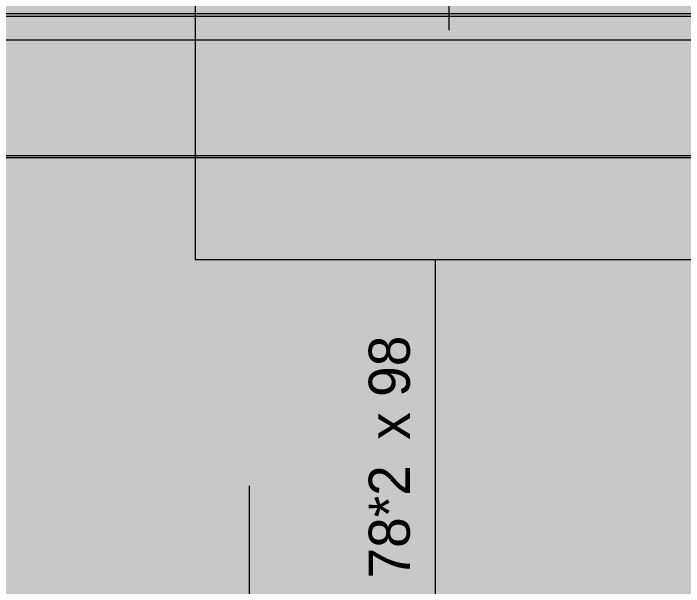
# Model space of a CAD drawing. Header units: metres. Extents: x -3 to 171, y -23 to 41.
# Drawn here: x 15.874 to 17.094, y -2.063 to -1.02 of the extents above; entities that cross this region are included whole.
import ezdxf

# ---------------------------------------------------------------- set-up
doc = ezdxf.new("R2010")
doc.units = ezdxf.units.M
doc.header["$MEASUREMENT"] = 0
doc.linetypes.add('Punkt 1_1', pattern=[0.075, 0.025, -0.05])
doc.linetypes.add('Wipeout_Contour', pattern=[1, 0, -1])
for name, color, linetype in [('6._Dach PP STG1_1_325 Dachfenster', 7, 'Continuous'), ('6._Dach PP STG1_1_330 Dachaufbau', 7, 'Continuous'), ('6._Dach PP STG1_1_611 Entwässerung', 7, 'Continuous'), ('6._Dach PP STG1_1_950 Polierplan Bemaßung', 7, 'Continuous')]:
    doc.layers.add(name, color=color, linetype=linetype)
doc.styles.add('ERSTELLTER_STIL_2', font='')
doc.styles.get('ERSTELLTER_STIL_2').set_extended_font_data('Eurostile')

msp = doc.modelspace()

# ---------------------------------------------------------------- linework, layer by layer
at = {"layer": '6._Dach PP STG1_1_325 Dachfenster', "color": 7, "linetype": 'Continuous', "lineweight": 13, "ltscale": 1000}
msp.add_line((16.6419, -1.2828), (16.6419, -3.2134), dxfattribs=at)
at = {"layer": '6._Dach PP STG1_1_950 Polierplan Bemaßung', "color": 3, "linetype": 'Punkt 1_1', "lineweight": 0, "ltscale": 1000}
msp.add_line((16.3037, -4.0522), (16.3037, -1.8795), dxfattribs=at)

# ---------------------------------------------------------------- texts
at = {"layer": '6._Dach PP STG1_1_325 Dachfenster', "color": 7, "linetype": 'Continuous', "lineweight": 13, "insert": (16.4318, -1.2601), "char_height": 0.075, "attachment_point": 7, "style": 'ERSTELLTER_STIL_2'}
msp.add_mtext('\\A1;{\\pql;\\pt0;\\fEurostile|b0|i0|c0|p0;\\W1.000000;DFe-005\\fEurostile|b0|i0|c0|p0;\\W1.000000;\\fEurostile|b0|i0|c0|p0;\\W1.000000;\\fEurostile|b0|i0|c0|p0;\\W1.000000;}', dxfattribs=at)
at = {"layer": '6._Dach PP STG1_1_325 Dachfenster', "color": 7, "linetype": 'Continuous', "lineweight": 13, "insert": (16.6176, -2.0486), "char_height": 0.075, "attachment_point": 7, "rotation": 90, "style": 'ERSTELLTER_STIL_2'}
msp.add_mtext('\\A1;{\\pql;\\pt0;\\fEurostile|b0|i0|c0|p0;\\W1.000000;78*2\\fEurostile|b0|i0|c0|p0;\\W1.000000;\\A1{\\H.66x;\\S^  ;}\\fEurostile|b0|i0|c0|p0;\\W1.000000; x 98\\fEurostile|b0|i0|c0|p0;\\W1.000000;\\A1{\\H.66x;\\S^  ;}}', dxfattribs=at)

# ---------------------------------------------------------------- next in the draw order: wipeouts: each hides what was drawn before it
at = {"color": 254, "linetype": 'Wipeout_Contour', "lineweight": 0, "ltscale": 85.235543}
msp.add_wipeout([(16.2049, -1.4678), (17.9549, -1.4678), (17.9549, -0.8493), (16.205, -0.8493), (16.205, -0.8456)], dxfattribs=at).dxf.layer = '6._Dach PP STG1_1_325 Dachfenster'

# ---------------------------------------------------------------- next in the draw order: hatches: boundary and pattern name
at = {"layer": '6._Dach PP STG1_1_330 Dachaufbau', "linetype": 'Continuous', "lineweight": 0, "true_color": 0x000000}
h = msp.add_hatch(color=18, dxfattribs=at)
h.paths.add_polyline_path([(18.84, -4.5), (18.8399, -4.5433), (18.8397, -4.6), (18.9704, -4.6), (18.986, 0.07), (17.955, 0.07), (17.955, -0.7715), (16.205, -0.7715), (16.205, 0.07), (15.195, 0.07), (15.195, -0.4), (15.505, -0.4), (15.505, -0.7353), (12.655, -0.7353), (12.655, -4.5)])
h.paths.add_polyline_path([(17.93, -3.7987), (16.23, -3.7987), (16.23, -2.1975), (17.93, -2.1975)], flags=0)
h.paths.add_polyline_path([(14.9919, -2.1975), (14.9919, -3.7987), (13.2919, -3.7987), (13.2919, -2.1975)], flags=0)

# ---------------------------------------------------------------- next in the draw order: linework, layer by layer
at = {"layer": '6._Dach PP STG1_1_325 Dachfenster', "color": 7, "linetype": 'Continuous', "lineweight": 13, "ltscale": 1000}
msp.add_line((16.6669, 0.8803), (16.6669, -1.0503), dxfattribs=at)
at = {"layer": '6._Dach PP STG1_1_325 Dachfenster', "color": 7, "linetype": 'Continuous', "lineweight": 13, "ltscale": 1000, "true_color": 0xf4f4f4, "flags": 128}
for points in [[(16.2049, -0.8456), (16.2049, -1.4678)], [(16.2049, -1.4678), (17.9549, -1.4678)]]:
    msp.add_lwpolyline(points, dxfattribs=at)
at = {"layer": '6._Dach PP STG1_1_611 Entwässerung', "color": 171, "linetype": 'Continuous', "lineweight": 13, "ltscale": 1000, "true_color": 0x6c6cff, "flags": 128}
for points in [[(12.9703, -1.02), (18.6716, -1.02)], [(12.9703, -1.025), (18.6716, -1.025)], [(12.9703, -1.0679), (18.6715, -1.0679)], [(12.9703, -1.2786), (18.3386, -1.2786)], [(12.9703, -1.2821), (18.3386, -1.2821)]]:
    msp.add_lwpolyline(points, dxfattribs=at)

doc.saveas('drawing.dxf')
